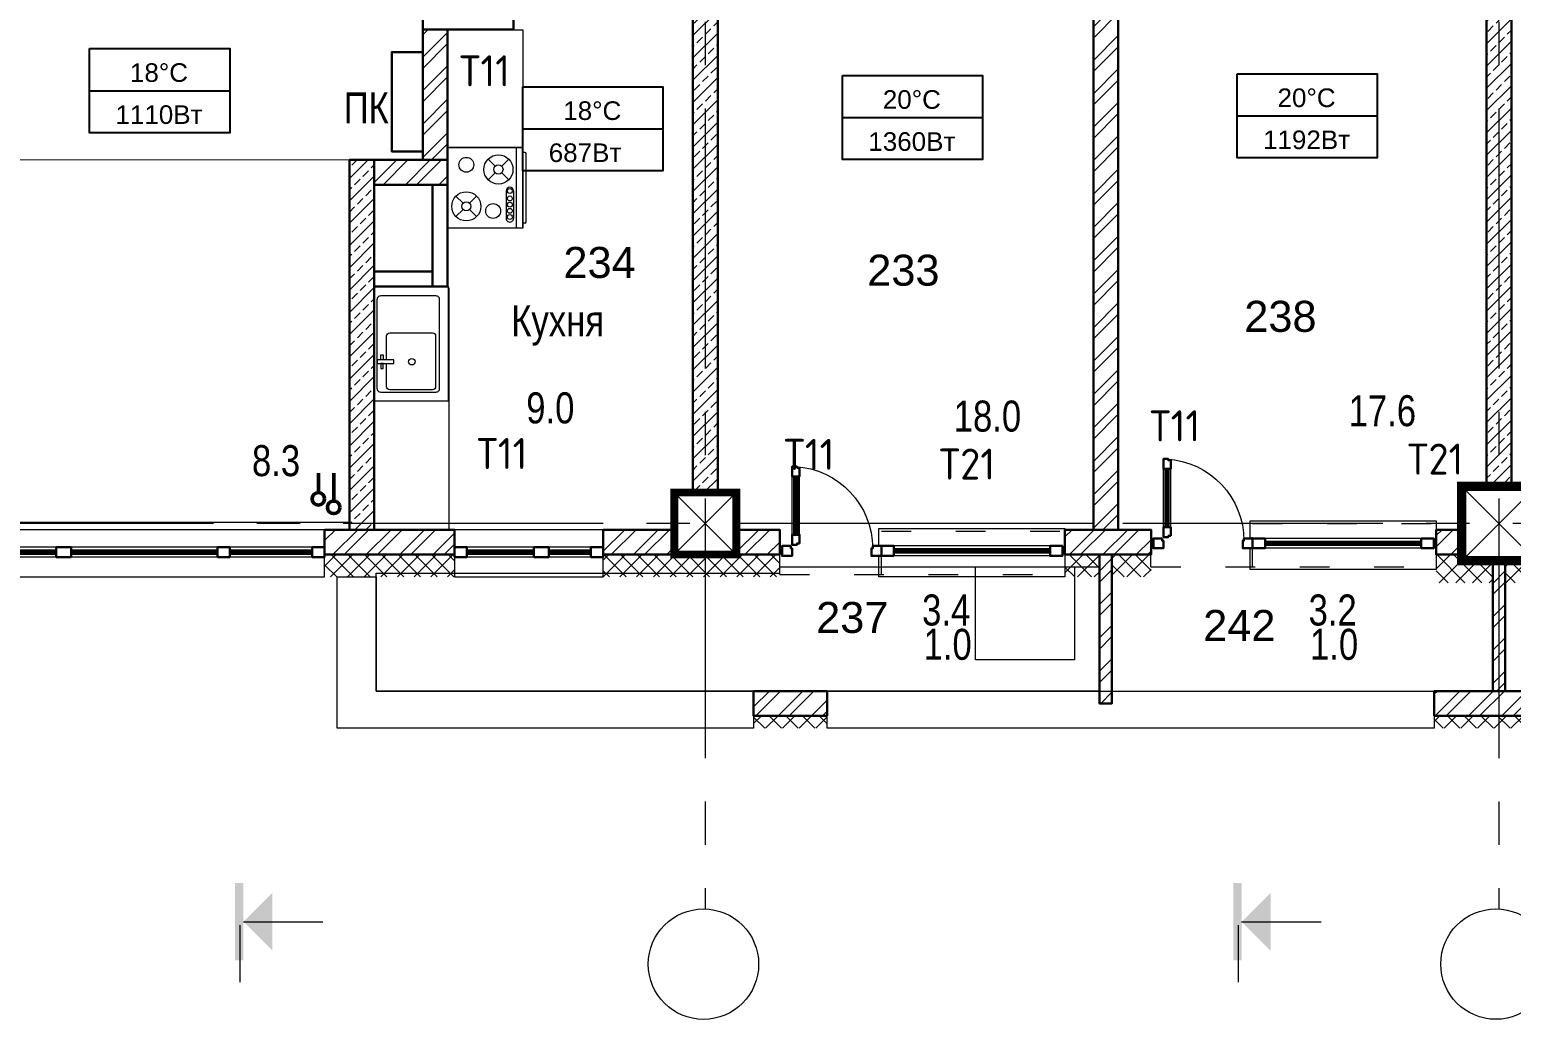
# Model space of a CAD drawing. Header units: millimetres. Extents: x -7566 to 51834, y -19356 to 38606.
# Drawn here: x 7353 to 19302, y -3998 to 3980 of the extents above; entities that cross this region are included whole.
import ezdxf

# ---------------------------------------------------------------- set-up
doc = ezdxf.new("R2010")
doc.units = ezdxf.units.MM
for name, pattern in [('ACAD_ISO03W100', [30, 12, -18]), ('CENTER2', [28.575, 19.05, -3.175, 3.175, -3.175]), ('STROT', [1.7, 0.5, -1.2])]:
    doc.linetypes.add(name, pattern=pattern)
for name, color, linetype, lineweight in [('++++обратка', 5, 'Continuous', 30), ('++ОВ Надписи', 7, 'Continuous', 20), ('000-ANNOTATION', 142, 'Continuous', 9), ('SANTECHNIC', 144, 'Continuous', 9), ('STENA', 22, 'Continuous', 50), ('Вытяжка', 5, 'Continuous', 35), ('ЗАДАНИЕ ОТ ОВ', 5, 'Continuous', 100), ('Колонна', 15, 'Continuous', 30), ('Колонны', 7, 'Continuous', 30), ('окна', 150, 'Continuous', 20), ('оси', 6, 'STROT', 9), ('размеры2', 5, 'Continuous', 9), ('РП-АР_Площадь', 3, 'Continuous', 30), ('стена', 7, 'Continuous', 53), ('СТЕНЫ', 250, 'Continuous', 35), ('текст', 224, 'Continuous', 25), ('штрих', 252, 'Continuous', 9)]:
    doc.layers.add(name, color=color, linetype=linetype, lineweight=lineweight)
doc.layers.add('DOORS', color=27, linetype='Continuous')
doc.layers.add('ОТОПЛЕНИЕ ТЕСТ', color=7, linetype='Continuous')
doc.layers.get('++++обратка').off()
doc.styles.add('arial', font='arial.ttf')
doc.styles.add('GOST Common_I', font='', dxfattribs={"height": 200})
doc.styles.get("Standard").update_dxf_attribs({"font": 'arial.ttf'})
doc.styles.get('GOST Common_I').set_extended_font_data('GOST Common')
pattern_1 = [(225, (-1419257.2, 495005.17), (89.802561, -89.802561), []), (225, (-1419347.01, 495005.17), (89.802561, -89.802561), [63.5, -31.75])]
pattern_2 = [(45, (-1168187.17, 40440.97), (-67.351921, 67.351921), []), (135, (-1168187.17, 40440.97), (-67.351921, -67.351921), [])]

# ---------------------------------------------------------------- blocks, each defined once
blk = doc.blocks.new('Окв-0')
at = {"layer": 'DOORS', "color": 5, "lineweight": 9, "ltscale": 2}
blk.add_arc((1332064, -525220), 662, 273.1578, 359.9385, dxfattribs=at)
at = {"layer": 'окна', "color": 252, "lineweight": 9}
for p, q in [((1334156, -525161), (1332896, -525161)), ((1334156, -525241), (1332896, -525241)), ((1332076, -525331), (1332076, -525801)), ((1332136, -525331), (1332136, -525801))]:
    blk.add_line(p, q, dxfattribs=at)
at = {"layer": 'окна', "lineweight": 40}
for p, q in [((1334156, -525191), (1332896, -525191)), ((1334156, -525211), (1332896, -525211)), ((1332096, -525801), (1332096, -525331)), ((1332116, -525801), (1332116, -525331))]:
    blk.add_line(p, q, dxfattribs=at)
at = {"layer": 'окна', "color": 252, "lineweight": 30}
for points in [[(1332066, -525241), (1331996, -525241), (1331996, -525161), (1332076, -525161), (1332076, -525221), (1332066, -525221), (1332066, -525241)], [(1332136, -525261), (1332136, -525331), (1332076, -525331), (1332076, -525251), (1332116, -525251), (1332116, -525261), (1332136, -525261)], [(1332726, -525241), (1332796, -525241), (1332796, -525161), (1332716, -525161), (1332716, -525221), (1332726, -525221), (1332726, -525241)], [(1332796, -525241), (1332896, -525241), (1332896, -525161), (1332796, -525161)], [(1334156, -525241), (1334256, -525241), (1334256, -525161), (1334156, -525161)], [(1332136, -525871), (1332136, -525801), (1332076, -525801), (1332076, -525881), (1332116, -525881), (1332116, -525871), (1332136, -525871)]]:
    blk.add_lwpolyline(points, close=True, dxfattribs=at)
at = {"layer": 'СТЕНЫ', "linetype": 'ACAD_ISO03W100', "lineweight": 5, "ltscale": 20}
for p, q in [((1331976, -525011), (1334276, -525011)), ((1331976, -525011), (1331976, -525361)), ((1332796, -525011), (1332796, -525361)), ((1332796, -525361), (1334276, -525361))]:
    blk.add_line(p, q, dxfattribs=at)
at = {"layer": 'СТЕНЫ', "color": 251, "lineweight": 9, "ltscale": 20}
blk.add_lwpolyline([(1332776, -525241), (1332776, -525381), (1334276, -525381), (1334276, -524991), (1332776, -524991), (1332776, -525161)], dxfattribs=at)
blk = doc.blocks.new('к')
at = {"lineweight": 0}
for p, q in [((6373750, -182890), (6374150, -183290)), ((6373750, -183290), (6374150, -182890))]:
    blk.add_line(p, q, dxfattribs=at)
at = {"color": 1, "lineweight": 30, "ltscale": 20}
blk.add_lwpolyline([(6373750, -182890), (6374150, -182890), (6374150, -183290), (6373750, -183290)], close=True, dxfattribs=at)
at = {"layer": 'Колонна', "color": 7, "ltscale": 100, "const_width": 50}
blk.add_lwpolyline([(6373750, -182890), (6374150, -182890), (6374150, -183290), (6373750, -183290)], close=True, dxfattribs=at)
blk = doc.blocks.new('hreherh')
at = {"layer": 'окна', "lineweight": 9}
for p, q in [((444689, 314093), (441959, 314093)), ((444689, 314013), (441959, 314013))]:
    blk.add_line(p, q, dxfattribs=at)
at = {"layer": 'окна', "lineweight": 40}
for p, q in [((442624, 314063), (441959, 314063)), ((442624, 314043), (441959, 314043)), ((443924, 314063), (442744, 314063)), ((443924, 314043), (442744, 314043)), ((444689, 314063), (444024, 314063)), ((444689, 314043), (444024, 314043))]:
    blk.add_line(p, q, dxfattribs=at)
at = {"layer": 'окна', "color": 252, "lineweight": 9}
for p, q in [((443209, 314093), (442869, 314093)), ((443209, 314013), (442869, 314013))]:
    blk.add_line(p, q, dxfattribs=at)
at = {"layer": 'окна', "color": 252, "lineweight": 30}
for points in [[(441859, 314013), (441959, 314013), (441959, 314093), (441859, 314093)], [(442624, 314013), (442744, 314013), (442744, 314093), (442624, 314093)], [(443924, 314013), (444024, 314013), (444024, 314093), (443924, 314093)], [(444689, 314013), (444789, 314013), (444789, 314093), (444689, 314093)]]:
    blk.add_lwpolyline(points, close=True, dxfattribs=at)
at = {"layer": 'СТЕНЫ', "lineweight": 9, "ltscale": 20}
blk.add_lwpolyline([(441859, 314233), (441859, 313853), (444789, 313853), (444789, 314233)], close=True, dxfattribs=at)
blk = doc.blocks.new('dgsdgds')
at = {"layer": 'окна', "lineweight": 9}
for p, q in [((447036, 312914), (445936, 312914)), ((447036, 312834), (445936, 312834))]:
    blk.add_line(p, q, dxfattribs=at)
at = {"layer": 'окна', "lineweight": 40}
for p, q in [((446476, 312884), (445936, 312884)), ((446476, 312864), (445936, 312864)), ((446936, 312884), (446596, 312884)), ((446936, 312864), (446596, 312864))]:
    blk.add_line(p, q, dxfattribs=at)
at = {"layer": 'окна', "color": 252, "lineweight": 9}
for p, q in [((446936, 312914), (446796, 312914)), ((446936, 312834), (446796, 312834))]:
    blk.add_line(p, q, dxfattribs=at)
at = {"layer": 'окна', "color": 252, "lineweight": 30}
for points in [[(445836, 312834), (445936, 312834), (445936, 312914), (445836, 312914)], [(446476, 312834), (446596, 312834), (446596, 312914), (446476, 312914)], [(446936, 312834), (447036, 312834), (447036, 312914), (446936, 312914)]]:
    blk.add_lwpolyline(points, close=True, dxfattribs=at)
at = {"layer": 'СТЕНЫ', "lineweight": 9, "ltscale": 20}
blk.add_lwpolyline([(445836, 313053), (445836, 312674), (447036, 312674), (447036, 313053)], close=True, dxfattribs=at)
blk = doc.blocks.new('89898989')
at = {"layer": 'STENA', "lineweight": 9, "true_color": 0x939598}
h = blk.add_hatch(dxfattribs=at)
h.set_pattern_fill('ANSI33', color=252, scale=20, angle=180)
h.set_pattern_definition(pattern_1)
h.paths.add_polyline_path([(-714028.4, 569831.4), (-713828.4, 569831.4), (-713828.4, 575281.4), (-714028.4, 575281.4)])
h = blk.add_hatch(dxfattribs=at)
h.set_pattern_fill('ANSI33', color=252, scale=20, angle=180)
h.set_pattern_definition(pattern_1)
h.paths.add_polyline_path([(-720228.4, 569781.4), (-720428.4, 569781.4), (-720428.4, 574147), (-720228.4, 574147)])
h = blk.add_hatch(dxfattribs=at)
h.set_pattern_fill('ANSI33', color=252, scale=20, angle=180)
h.set_pattern_definition(pattern_1)
edge = h.paths.add_edge_path()
edge.add_line((-722998, 569481.4), (-723198, 569481.4))
edge.add_line((-723198, 569481.4), (-723198, 572531.7))
edge.add_line((-723198, 572463), (-722998, 572463))
edge.add_line((-722998, 572463), (-722998, 569531.4))
at = {"layer": 'стена', "lineweight": 9, "true_color": 0x939598}
h = blk.add_hatch(dxfattribs=at)
h.set_pattern_fill('ANSI32', color=252, scale=20)
h.set_pattern_definition([(45, (-2772277.76, 1163693.31), (-134.703842, 134.703842), []), (45, (-2772187.96, 1163693.31), (-134.703842, 134.703842), [])])
edge = h.paths.add_edge_path()
edge.add_line((-716999.1, 569481.4), (-717199.1, 569481.4))
edge.add_line((-717199.1, 569481.4), (-717199.1, 577841.1))
edge.add_line((-717199.1, 577841.1), (-716999.1, 577841.1))
edge.add_line((-716999.1, 577841.1), (-716999.1, 569531.4))
h = blk.add_hatch(dxfattribs=at)
h.set_pattern_fill('ANSI32', color=252, scale=20)
h.set_pattern_definition([(45, (-2772277.76, 1163693.31), (-134.703842, 134.703842), []), (45, (-2772187.96, 1163693.31), (-134.703842, 134.703842), [])])
h.paths.add_polyline_path([(-716999.1, 569531.4), (-717199.1, 569531.4), (-717199.1, 577841.1), (-716999.1, 577841.1)])
h = blk.add_hatch(dxfattribs=at)
h.set_pattern_fill('ANSI32', color=252, scale=20)
h.set_pattern_definition([(45, (-2777685.33, 1161563.49), (-134.703842, 134.703842), []), (45, (-2777595.53, 1161563.49), (-134.703842, 134.703842), [])])
h.paths.add_polyline_path([(-722406.7, 573512.9), (-722606.7, 573512.9), (-722606.7, 572463.2), (-722406.7, 572463.2)])
h = blk.add_hatch(dxfattribs=at)
h.set_pattern_fill('ANSI32', color=252, scale=20)
h.set_pattern_definition([(45, (-1417771.86, 487908.2), (-134.70384, 134.70384), []), (45, (-1417682.06, 487908.2), (-134.70384, 134.70384), [])])
h.paths.add_polyline_path([(-722408.4, 572263.2), (-722408.4, 572463.2), (-722997.9, 572463.2), (-722997.9, 572263.2)])
h = blk.add_hatch(dxfattribs=at)
h.set_pattern_fill('ANSI32', color=252, scale=20)
h.set_pattern_definition([(45, (-2079302.39, 508815.4), (-134.703842, 134.703842), []), (45, (-2079212.58, 508815.4), (-134.703842, 134.703842), [])])
edge = h.paths.add_edge_path()
edge.add_line((-723398.2, 569281.5), (-723398.2, 569481.5))
edge.add_line((-723398.2, 569481.5), (-722350.9, 569481.5))
edge.add_line((-722350.9, 569481.5), (-722350.9, 569281.5))
edge.add_line((-722350.9, 569281.5), (-723398.2, 569281.5))
h = blk.add_hatch(dxfattribs=at)
h.set_pattern_fill('ANSI32', color=252, scale=20)
h.set_pattern_definition([(45, (-2079303.28, 508815.44), (-134.703842, 134.703842), []), (45, (-2079213.47, 508815.44), (-134.703842, 134.703842), [])])
h.paths.add_polyline_path([(-720579.2, 569481.5), (-720579.2, 569281.5), (-721150.9, 569282.6), (-721150.9, 569482.6)])
h = blk.add_hatch(dxfattribs=at)
h.set_pattern_fill('ANSI32', color=252, scale=20)
h.set_pattern_definition([(45, (-2079302.39, 508815.2), (-134.703842, 134.703842), []), (45, (-2079212.59, 508815.2), (-134.703842, 134.703842), [])])
h.paths.add_polyline_path([(-720078.4, 569481.3), (-720078.4, 569281.3), (-719728.4, 569282.4), (-719728.4, 569482.4)])
h = blk.add_hatch(dxfattribs=at)
h.set_pattern_fill('ANSI32', color=252, scale=20)
h.set_pattern_definition([(45, (-2076595.4, 508815.1), (-134.703842, 134.703842), []), (45, (-2076505.6, 508815.1), (-134.703842, 134.703842), [])])
h.paths.add_polyline_path([(-717428.4, 569481.1), (-717428.4, 569281.1), (-716734.4, 569281.1), (-716734.4, 569481.1)])
h = blk.add_hatch(dxfattribs=at)
h.set_pattern_fill('ANSI32', color=252, scale=20)
h.set_pattern_definition([(45, (-1168187.17, 40439.9), (-134.70384, 134.70384), []), (45, (-1168097.37, 40439.9), (-134.70384, 134.70384), [])])
h.paths.add_polyline_path([(-714228.4, 569281.4), (-714434.4, 569281.4), (-714434.4, 569481.4), (-714228.4, 569481.4)])
h = blk.add_hatch(dxfattribs=at)
h.set_pattern_fill('ANSI32', color=252, scale=20)
h.set_pattern_definition([(45, (-2772228.85, 1156882.68), (-134.703842, 134.703842), []), (45, (-2772139.04, 1156882.68), (-134.703842, 134.703842), [])])
edge = h.paths.add_edge_path()
edge.add_line((-717050.2, 569101.5), (-717050.2, 568081.5))
edge.add_line((-717050.2, 568081.5), (-717150.2, 568081.5))
edge.add_line((-717150.2, 568081.5), (-717150.2, 569281.1))
edge.add_line((-717150.2, 569281.1), (-717050.2, 569281.1))
h = blk.add_hatch(dxfattribs=at)
h.set_pattern_fill('ANSI32', color=252, scale=20)
h.set_pattern_definition([(45, (-2769056.97, 1156783.28), (-134.703842, 134.703842), []), (45, (-2768967.17, 1156783.28), (-134.703842, 134.703842), [])])
edge = h.paths.add_edge_path()
edge.add_line((-713978.4, 569231.4), (-713978.4, 568181.6))
edge.add_line((-713978.4, 568181.6), (-713878.3, 568181.6))
edge.add_line((-713878.3, 568181.6), (-713878.4, 569231.4))
edge.add_line((-713878.4, 569231.4), (-713978.4, 569231.4))
h = blk.add_hatch(dxfattribs=at)
h.set_pattern_fill('ANSI32', color=252, scale=20)
h.set_pattern_definition([(45, (-1169347.81, 40439.92), (-134.70384, 134.70384), []), (45, (-1169258.01, 40439.92), (-134.70384, 134.70384), [])])
h.paths.add_polyline_path([(-719938.9, 568181.6), (-719345.9, 568181.6), (-719345.9, 567981.6), (-719938.9, 567981.1)])
h = blk.add_hatch(dxfattribs=at)
h.set_pattern_fill('ANSI32', color=252, scale=20)
h.set_pattern_definition([(45, (-2079302.39, 508865.32), (-134.703842, 134.703842), []), (45, (-2079212.59, 508865.32), (-134.703842, 134.703842), [])])
h.paths.add_polyline_path([(-714449.8, 568181.6), (-714449.8, 567981.6), (-713406.9, 567981.6), (-713406.9, 568181.6)])
at = {"layer": 'штрих', "lineweight": 5, "ltscale": 20, "true_color": 0x939598}
h = blk.add_hatch(dxfattribs=at)
h.set_pattern_fill('ANSI37', color=252, scale=30)
h.set_pattern_definition([(45, (-1438867.2, 641659.25), (-67.351921, 67.351921), []), (135, (-1438867.2, 641659.25), (-67.351921, -67.351921), [])])
h.paths.add_polyline_path([(-723398.2, 569101.5), (-722350.8, 569101.4), (-722350.8, 569281.4), (-723398.2, 569281.5)])
h = blk.add_hatch(dxfattribs=at)
h.set_pattern_fill('ANSI37', color=252, scale=30)
h.set_pattern_definition([(45, (-1436938.61, 641659.31), (-67.351921, 67.351921), []), (135, (-1436938.61, 641659.31), (-67.351921, -67.351921), [])])
edge = h.paths.add_edge_path()
edge.add_line((-721150.9, 569101.5), (-719728.4, 569101.5))
edge.add_line((-719728.4, 569101.5), (-719728.4, 569281.5))
edge.add_line((-719728.4, 569281.2), (-721147.6, 569281.5))
edge.add_line((-721150.9, 569281.5), (-721150.9, 569101.5))
h = blk.add_hatch(dxfattribs=at)
h.set_pattern_fill('ANSI37', color=252, scale=30)
h.set_pattern_definition([(45, (-1168187.17, 40439.89), (-67.351921, 67.351921), []), (135, (-1168187.17, 40439.89), (-67.351921, -67.351921), [])])
h.paths.add_polyline_path([(-717428.4, 569101.5), (-717150.2, 569101.5), (-717150.2, 569281.1), (-717428.4, 569281.1)])
h = blk.add_hatch(dxfattribs=at)
h.set_pattern_fill('ANSI37', color=252, scale=30)
h.set_pattern_definition([(45, (-1167789.8, 40439.605), (-67.351921, 67.351921), []), (135, (-1167789.8, 40439.605), (-67.351921, -67.351921), [])])
h.paths.add_polyline_path([(-717050.2, 569101.2), (-716734.4, 569101.2), (-716734.4, 569280.8), (-717050.2, 569280.8)])
h = blk.add_hatch(dxfattribs=at)
h.set_pattern_fill('ANSI37', color=252, scale=30)
h.set_pattern_definition(pattern_2)
h.paths.add_polyline_path([(-714434.4, 569281.4), (-714434.4, 569054.5), (-713978, 569054.3), (-713977.9, 569231.7), (-714228.4, 569231.7), (-714228.4, 569281.4)])
h = blk.add_hatch(dxfattribs=at)
h.set_pattern_fill('ANSI37', color=252, scale=30)
h.set_pattern_definition(pattern_2)
h.paths.add_polyline_path([(-713422.3, 569281.4), (-713422.3, 569054.5), (-713878.7, 569054.3), (-713878.8, 569231.7), (-713628.4, 569231.7), (-713628.4, 569281.4)])
h = blk.add_hatch(dxfattribs=at)
h.set_pattern_fill('ANSI37', color=252, scale=30, angle=90)
h.set_pattern_definition([(135, (-1169347.81, 40439.92), (-67.351921, -67.351921), []), (225, (-1169347.81, 40439.92), (67.351921, -67.351921), [])])
h.paths.add_polyline_path([(-719938.9, 567881.6), (-719345.9, 567881.6), (-719345.9, 567981.6), (-719938.9, 567981.6)])
h = blk.add_hatch(dxfattribs=at)
h.set_pattern_fill('ANSI37', color=252, scale=30, angle=90)
h.set_pattern_definition([(135, (-1168187.17, 40439.89), (-67.351921, -67.351921), []), (225, (-1168187.17, 40439.89), (67.351921, -67.351921), [])])
h.paths.add_polyline_path([(-714449.8, 567881.6), (-713406.9, 567881.6), (-713406.9, 567981.6), (-714449.8, 567981.6)])
at = {"layer": '000-ANNOTATION', "color": 252, "ltscale": 50, "true_color": 0x939598}
for p, q in [((-724081.9, 566292.8), (-724081.9, 565833.5)), ((-716032.4, 566292.8), (-716032.4, 565833.5))]:
    blk.add_line(p, q, dxfattribs=at)
for points in [[(-724053.1, 566321.9), (-723411.7, 566321.9)], [(-716003.5, 566321.9), (-715362.1, 566321.9)]]:
    blk.add_lwpolyline(points, dxfattribs=at)
for points in [[(-724053.1, 566633.8), (-724119.8, 566633.8), (-724053.1, 566010.1), (-724119.8, 566010.1)], [(-716003.5, 566633.8), (-716070.2, 566633.8), (-716003.5, 566010.1), (-716070.2, 566010.1)], [(-724053.1, 566321.9), (-723819.2, 566088.1), (-723819.2, 566555.8)], [(-716003.5, 566321.9), (-715769.7, 566088.1), (-715769.7, 566555.8)]]:
    blk.add_solid(points, dxfattribs=at)
at = {"layer": 'SANTECHNIC', "color": 252, "true_color": 0x939598}
for p, q in [((-721801.2, 572562.4), (-722401.2, 572562.3)), ((-722023.1, 572412.4), (-722079.9, 572469.3)), ((-721913.7, 572469.3), (-721970.6, 572412.4)), ((-721851.1, 571912.4), (-721851.2, 572562.4)), ((-721801.1, 571912.4), (-721801.2, 572562.4)), ((-721781.9, 572522.4), (-721801.2, 572522.4)), ((-721771.9, 571962.4), (-721771.9, 572512.4)), ((-722023.1, 572359.9), (-722079.9, 572303.1)), ((-721913.7, 572303.1), (-721970.6, 572359.9)), ((-722339, 572171.6), (-722282.2, 572114.8)), ((-722229.7, 572114.8), (-722172.9, 572171.7)), ((-721934.6, 572212.4), (-721934.6, 571992.4)), ((-721874.6, 572212.4), (-721874.6, 571992.4)), ((-722339, 572005.5), (-722282.2, 572062.3)), ((-722229.7, 572062.3), (-722172.8, 572005.5)), ((-721851.1, 571912.4), (-722401.1, 571912.3)), ((-721801.1, 571912.4), (-722401.1, 571912.3)), ((-721781.9, 571952.4), (-721801.1, 571952.4))]:
    blk.add_line(p, q, dxfattribs=at)
for points in [[(-722406.7, 573511.9), (-721800.4, 573511.7), (-721801.1, 571912.3), (-722401.1, 571912.3), (-722406.7, 573512.9)], [(-722398, 571432.5), (-722398, 569481.5), (-722998, 569481.5), (-722998, 572031.8)]]:
    blk.add_lwpolyline(points, dxfattribs=at)
for points in [[(-721801.1, 571912.4), (-722401.1, 571912.3), (-722401.2, 572562.3), (-721801.2, 572562.4)], [(-723001.3, 570518.4), (-723001.3, 571443.2), (-722401.3, 571443.2), (-722401.3, 570518.4)], [(-722841, 570822.6), (-722841, 570850.5), (-722973.3, 570850.5), (-722973.3, 570822.6)], [(-722944.7, 570850.5), (-722944.7, 570892.1), (-722927, 570892.1), (-722927, 570850.5)], [(-722944.7, 570822.6), (-722944.7, 570780.9), (-722927, 570780.9), (-722927, 570822.6)]]:
    blk.add_lwpolyline(points, close=True, dxfattribs=at)
blk.add_lwpolyline([(-722973.3, 571339, -0.4142136), (-722943.3, 571369), (-722503.3, 571369, -0.4142136), (-722473.3, 571339), (-722473.3, 570619, -0.4142136), (-722503.3, 570589), (-722943.3, 570589, -0.4142136), (-722973.3, 570619)], format="xyb", close=True, dxfattribs=at)
blk.add_lwpolyline([(-722898.3, 570850.5), (-722898.3, 571044, -0.4142136), (-722873.3, 571069), (-722528.3, 571069, -0.4142136), (-722503.3, 571044), (-722503.3, 570634, -0.4142136), (-722528.3, 570609), (-722873.3, 570609, -0.4142136), (-722898.3, 570634), (-722898.3, 570822.6)], format="xyb", dxfattribs=at)
for centre, radius in [((-722255.2, 572423.6), 60), ((-721996.8, 572386.2), 117.5), ((-721996.8, 572386.2), 37.1), ((-721904.6, 572212.4), 20), ((-722255.9, 572088.6), 117.5), ((-722255.9, 572088.6), 37.1), ((-722039.3, 572051.2), 60), ((-721904.6, 572152.4), 20), ((-721904.6, 572102.4), 20), ((-721904.6, 572052.4), 20), ((-721904.6, 572002.4), 20), ((-722694.9, 570836.5), 26.3)]:
    blk.add_circle(centre, radius, dxfattribs=at)
for centre, radius, start, end in [((-721781.9, 572512.4), 10, 0.00639, 90.00639), ((-721904.6, 572212.4), 30, 0.00639, 180.00639), ((-721904.6, 571992.4), 30, 180.00639, 0.00639), ((-721781.9, 571962.4), 10, 270.00639, 0.00639)]:
    blk.add_arc(centre, radius, start, end, dxfattribs=at)
at = {"layer": 'STENA', "color": 252, "lineweight": 30, "true_color": 0x939598}
for points in [[(-713828.4, 575281.4), (-713828.4, 569831.4), (-714028.4, 569831.4), (-714028.4, 575281.4)], [(-714028.4, 575281.4), (-714028.4, 569831.4), (-713828.4, 569831.4), (-713828.4, 575281.4)], [(-720228.4, 574151), (-720228.4, 569781.4), (-720428.4, 569781.4), (-720428.4, 574151)], [(-722998, 572463), (-723198, 572463), (-723198, 569481.4), (-722998, 569481.4)]]:
    blk.add_lwpolyline(points, close=True, dxfattribs=at)
at = {"layer": 'Вытяжка', "color": 252, "lineweight": 30, "ltscale": 20, "true_color": 0x939598}
blk.add_lwpolyline([(-722997.9, 571563.2), (-722528.4, 571563.2), (-722528.4, 572263.2), (-722997.9, 572263.2)], close=True, dxfattribs=at)
at = {"layer": 'оси', "color": 252, "linetype": 'CENTER2', "lineweight": 13, "ltscale": 110, "true_color": 0x939598}
for points in [[(-720328.4, 588594.1), (-720328.4, 566424.7)], [(-713928.4, 588594.1), (-713928.4, 566424.7)], [(-689719.5, 569531.4), (-737232.5, 569533)]]:
    blk.add_lwpolyline(points, dxfattribs=at)
at = {"layer": 'размеры2', "color": 252, "lineweight": 20, "ltscale": 110, "true_color": 0x939598}
for centre in [(-720343.2, 565979.7), (-713953.2, 565980.3)]:
    blk.add_circle(centre, 445, dxfattribs=at)
at = {"layer": 'РП-АР_Площадь', "color": 252, "lineweight": 5, "ltscale": 20, "true_color": 0x939598}
for points in [[(-720228.4, 569781.4), (-720228.4, 575281.4), (-720078.4, 575281.4), (-720078.4, 575471.4), (-717199.1, 575471.4), (-717199.1, 569531.4), (-720078.4, 569531.4), (-720078.4, 569781.4), (-720228.4, 569781.4)], [(-726628.4, 572462.1), (-726628.4, 569781.4), (-726478.4, 569781.4), (-726478.4, 569542), (-723198, 569542), (-723200.9, 572463.2), (-726628.4, 572462.1)], [(-722982.2, 569130.9), (-719728.4, 569130.9), (-719728.4, 569181.5), (-717150.2, 569181.9), (-717150.2, 568181.6), (-717478.3, 568181.6), (-717478.3, 568181.5), (-719652, 568181.7), (-719652, 568181.6), (-722982.2, 568181.6), (-722982.2, 569130.9)]]:
    blk.add_lwpolyline(points, dxfattribs=at)
at = {"layer": 'стена', "color": 252, "lineweight": 30, "true_color": 0x939598}
for points in [[(-717199.1, 577842.1), (-716999.1, 577842.1), (-716999.1, 569481.4), (-717199.1, 569481.4)], [(-717199.1, 577842.1), (-716999.1, 577842.1), (-716999.1, 569531.4), (-716999.2, 569531.4)], [(-717199.1, 569481.4), (-717199.1, 569481.4), (-717199.1, 577642.1)], [(-717199.1, 569531.4), (-717199.1, 569531.4), (-717199.1, 577642.1)], [(-721876.3, 573663.4), (-721876.3, 573513.4), (-722606.7, 573512.9), (-722606.7, 573712.8), (-721876.3, 573713.4)], [(-722998, 572263.2), (-722408.4, 572263.2), (-722406.7, 573512.9), (-722606.7, 573512.9), (-722606.7, 572463.2)], [(-722408.4, 572463.2), (-722997.9, 572463.2), (-722997.9, 572463)], [(-723001.3, 571743.2), (-723001.3, 571743.2), (-723001.3, 571743.2)], [(-717199.1, 569481.1), (-717428.4, 569481.1), (-717428.4, 569281.1), (-716734.4, 569281.1), (-716734.4, 569481.1), (-716999.2, 569481.1)], [(-719938.9, 568181.6), (-719345.9, 568181.6), (-719345.9, 567981.6), (-719938.9, 567981.1), (-719938.9, 568181.6)]]:
    blk.add_lwpolyline(points, dxfattribs=at)
for points in [[(-722350.8, 569281.5), (-723398.2, 569281.5), (-723398.2, 569481.5), (-722350.8, 569481.5)], [(-720579.2, 569281.5), (-721150.9, 569281.5), (-721150.9, 569481.5), (-720579.2, 569481.5)], [(-720078.4, 569281.3), (-719728.4, 569281.2), (-719728.4, 569481.2), (-720078.4, 569481.3)], [(-716734.4, 569281.1), (-717428.4, 569281.1), (-717428.4, 569481.1), (-716734.4, 569481.1)], [(-714228.4, 569281.4), (-714434.4, 569281.4), (-714434.4, 569481.4), (-714228.4, 569481.4)], [(-714449.8, 567981.6), (-713406.9, 567981.6), (-713406.9, 568181.6), (-714449.8, 568181.6)]]:
    blk.add_lwpolyline(points, close=True, dxfattribs=at)
at = {"layer": 'стена', "color": 252, "lineweight": 9, "ltscale": 20, "true_color": 0x939598}
blk.add_lwpolyline([(-723298, 567881.6), (-723298, 569101.5), (-722982.2, 569101.5), (-722982.2, 568181.6), (-719938.9, 568181.6), (-719938.9, 567881.6), (-723298, 567881.6)], dxfattribs=at)
at = {"layer": 'стена', "color": 252, "lineweight": 9, "true_color": 0x939598}
blk.add_lwpolyline([(-719345.9, 568181.3), (-714449.8, 568181.6), (-714449.8, 567881.6), (-719345.9, 567881.3)], close=True, dxfattribs=at)
at = {"layer": 'СТЕНЫ', "color": 252, "lineweight": 30, "true_color": 0x939598}
blk.add_lwpolyline([(-722606.7, 572531.8), (-722856.7, 572531.8), (-722856.7, 573331.8), (-722606.7, 573331.8)], dxfattribs=at)
for points in [[(-722528.4, 571443.2), (-722528.4, 572263.2), (-722408.4, 572263.2), (-722408.4, 571443.2)], [(-722997.9, 571563.2), (-722528.4, 571563.2), (-722528.4, 571443.2), (-722997.9, 571443.2)], [(-717050.2, 569281.1), (-717050.2, 568081.5), (-717150.2, 568081.5), (-717150.2, 569281.1)], [(-713877.9, 569230.6), (-713878.4, 568181.6), (-713978.4, 568181.6), (-713977.9, 569230.6)]]:
    blk.add_lwpolyline(points, close=True, dxfattribs=at)
at = {"layer": 'штрих', "color": 252, "lineweight": 5, "ltscale": 20, "true_color": 0x939598}
blk.add_lwpolyline([(-718150.2, 569182.5), (-717350.2, 569182.5), (-717350.2, 568432.5), (-718150.2, 568432.5)], close=True, dxfattribs=at)
at = {"color": 252, "true_color": 0x939598, "xscale": -1, "rotation": 180}
for p in [(-2051704.7, 44110.3), (-2048710.7, 44171.3)]:
    blk.add_blockref('Окв-0', p, dxfattribs=at)
at = {"layer": 'Колонны', "color": 252, "lineweight": -2, "true_color": 0x939598, "rotation": 270}
for p, xscale, yscale, zscale in [((-439293.4, 10130456.4), 1.5, 1.5, 1.5), ((-491465.9, 8536968.9), 1.25, 1.25, 1.25)]:
    blk.add_blockref('к', p, dxfattribs=dict(at, xscale=xscale, yscale=yscale, zscale=zscale))
at = {"layer": 'стена', "color": 252, "lineweight": 30, "true_color": 0x939598}
for name, p in [('hreherh', (-1168187.2, 255248.1)), ('dgsdgds', (-1168187.2, 256427.4))]:
    blk.add_blockref(name, p, dxfattribs=at)
at = {"layer": 'текст', "color": 252, "true_color": 0x939598, "style": 'arial', "width": 0.8}
for s, rotation, p in [('ПК', 0.00011, (-723244.5, 572757.7)), ('Кухня', 0.00011, (-721893.1, 571041)), ('9.0', 0.00011, (-721772.3, 570339.1)), ('17.6', 0.00011, (-715140.6, 570316.2)), ('18.0', 0.00011, (-718325.1, 570272.8)), ('8.3', 0.00011, (-723984.1, 569913.7)), ('3.4', 359.99989, (-718580.2, 568709.7)), ('3.2', 359.99989, (-715463.7, 568709.7)), ('1.0', 359.99989, (-718568.5, 568433.1)), ('1.0', 359.99989, (-715451.9, 568433.1))]:
    blk.add_text(s, height=250, rotation=rotation, dxfattribs=at).set_placement(p)
at = {"layer": 'текст', "color": 252, "true_color": 0x939598, "style": 'arial'}
for s, p in [('234', (-721472.5, 571511.4)), ('233', (-719022.5, 571449)), ('238', (-715982.2, 571076.9)), ('237', (-719434.8, 568649.5)), ('242', (-716313.6, 568585))]:
    blk.add_text(s, height=250, rotation=359.99989, dxfattribs=at).set_placement(p)

msp = doc.modelspace()

# ---------------------------------------------------------------- linework, layer by layer
at = {"layer": 'ЗАДАНИЕ ОТ ОВ', "color": 5, "lineweight": 50}
msp.add_line((9681, 248), (9681, 406), dxfattribs=at)
at = {"layer": 'ЗАДАНИЕ ОТ ОВ', "color": 1, "lineweight": 50}
msp.add_line((9805, 179), (9805, 406), dxfattribs=at)
at = {"layer": 'ЗАДАНИЕ ОТ ОВ', "color": 5, "lineweight": 50}
msp.add_circle((9681, 198), 50, dxfattribs=at)
at = {"layer": 'ЗАДАНИЕ ОТ ОВ', "color": 1, "lineweight": 50}
msp.add_circle((9805, 129), 50, dxfattribs=at)
at = {"layer": 'ОТОПЛЕНИЕ ТЕСТ'}
for p, q in [((7836, 3488), (8966, 3488)), ((13908, 3271), (15038, 3271)), ((17090, 3285), (18220, 3285)), ((11330, 3181), (12460, 3181))]:
    msp.add_line(p, q, dxfattribs=at)
for points in [[(7836, 3827), (8966, 3827), (8966, 3149), (7836, 3149)], [(13908, 3610), (15038, 3610), (15038, 2932), (13908, 2932)], [(17090, 3623), (18220, 3623), (18220, 2946), (17090, 2946)], [(11330, 3519), (12460, 3519), (12460, 2842), (11330, 2842)]]:
    msp.add_lwpolyline(points, close=True, dxfattribs=at)

# ---------------------------------------------------------------- block references
at = {"layer": '++++обратка'}
msp.add_blockref('89898989', (733130, -569533), dxfattribs=at)

# ---------------------------------------------------------------- texts
at = {"layer": '++ОВ Надписи', "ltscale": 5, "char_height": 250, "width": 2075.75, "attachment_point": 8, "line_spacing_factor": 1.022761, "style": 'GOST Common_I'}
for s, insert in [('Т11', (11023, 3523)), ('Т11', (16589, 661)), ('Т11', (11163, 438)), ('Т11', (13639, 431)), ('Т21', (14913, 353)), ('Т21', (18689, 393))]:
    msp.add_mtext(s, dxfattribs=dict(at, insert=insert))
at = {"layer": 'ОТОПЛЕНИЕ ТЕСТ', "char_height": 150, "attachment_point": 1}
for s, insert in [('18%%DС', (8162, 3709)), ('20%%DС', (14233, 3492)), ('20%%DС', (17416, 3506)), ('1110Вт', (8045, 3370)), ('18%%DС', (11656, 3402))]:
    msp.add_mtext_dynamic_manual_height_columns(s, width=1129.93, gutter_width=12.5, heights=[0], dxfattribs=dict(at, insert=insert))
at = {"layer": 'ОТОПЛЕНИЕ ТЕСТ', "color": 1, "char_height": 150, "attachment_point": 1}
for s, insert in [('1360Вт', (14116, 3153)), ('1192Вт', (17299, 3167)), ('687Вт', (11539, 3063))]:
    msp.add_mtext_dynamic_manual_height_columns(s, width=1129.93, gutter_width=12.5, heights=[0], dxfattribs=dict(at, insert=insert))

doc.saveas('drawing.dxf')
